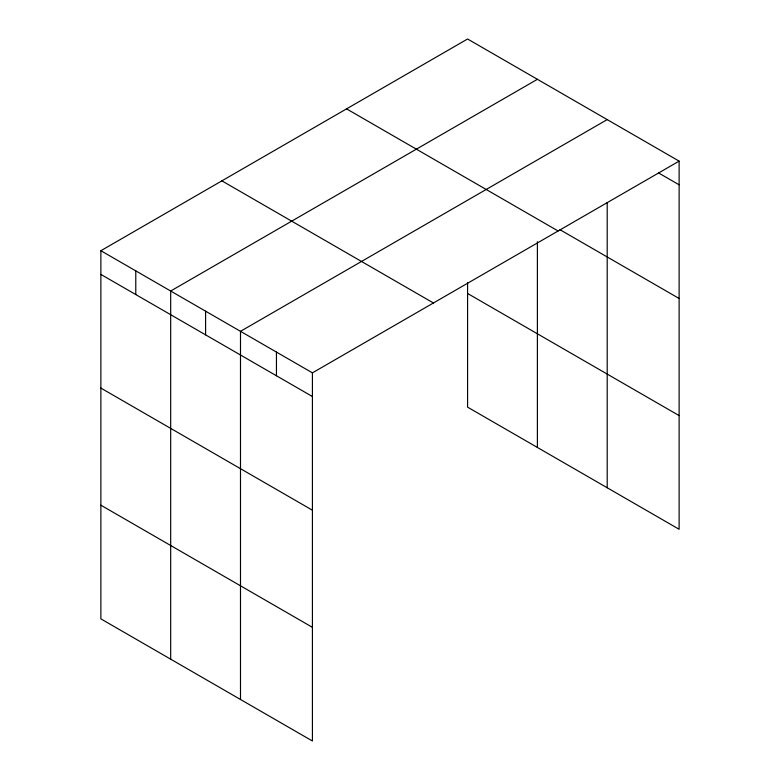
<?xml version="1.0" encoding="UTF-8"?>
<svg xmlns="http://www.w3.org/2000/svg" width="780" height="780" viewBox="0 0 780 780"><rect width="100%" height="100%" fill="white"/><g stroke="black" fill="none" stroke-linecap="round" stroke-linejoin="round"><path stroke-width="1.17" d="M679.126 161.128L312.419 372.85L312.419 741L100.873 618.871L100.873 250.721L467.581 39L679.126 161.128L679.126 529.279L467.581 407.15L467.581 282.721M537.391 79.306L170.684 291.018L170.684 659.168M607.201 119.603L240.493 331.325L240.493 699.475M658.573 172.945L679.126 184.811M559.981 229.7L679.126 298.486M346.573 108.868L558.109 230.997M467.581 293.475L679.126 415.603M221.891 180.853L433.427 302.981M100.873 250.721L312.419 372.85M100.873 274.404L312.419 396.532M100.873 388.079L312.419 510.208M100.873 505.196L312.419 627.325M607.201 202.547L607.201 487.753M537.391 241.761L537.391 447.457M276.452 352.092L276.452 375.775M205.589 311.171L205.589 334.854M135.778 270.875L135.778 294.557"/></g></svg>
